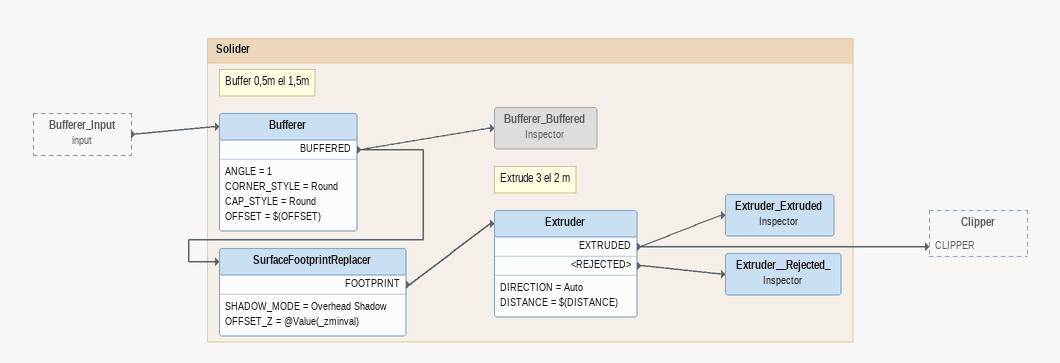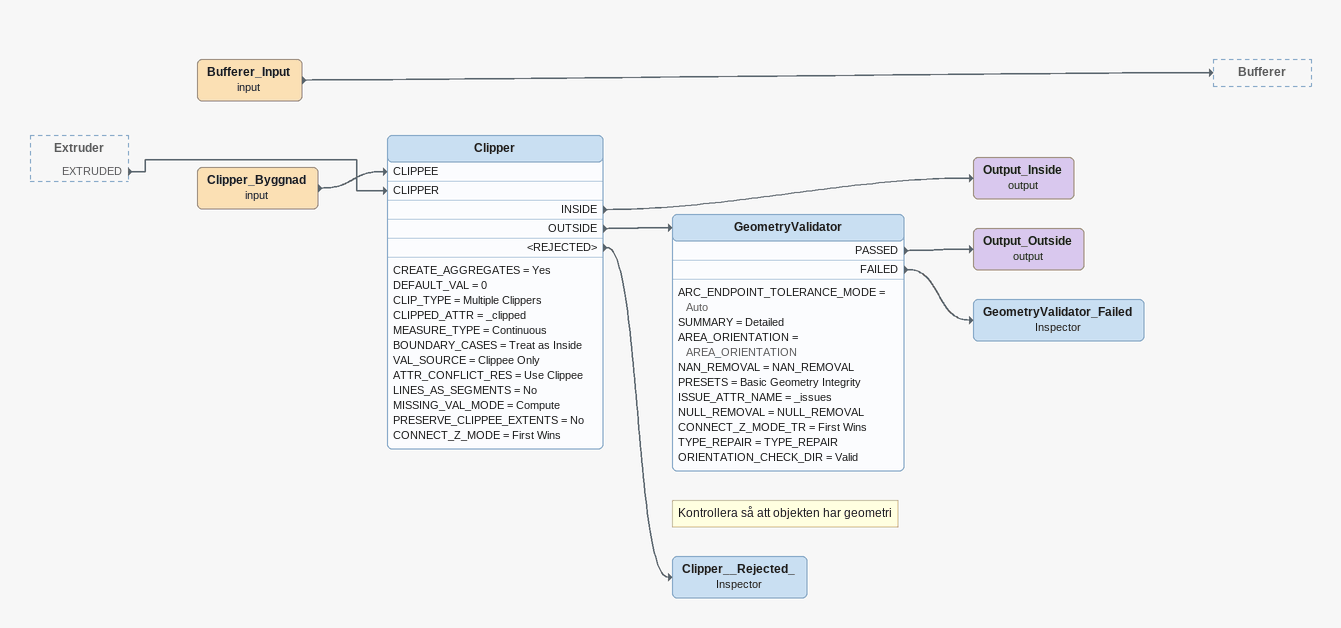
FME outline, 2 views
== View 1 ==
Bufferer_Input (input) [outside]
    -> Bufferer

Bookmark: Solider
Note: Buffer 0,5m el 1,5m
Bufferer
    ANGLE = 1
    CORNER_STYLE = Round
    CAP_STYLE = Round
    OFFSET = $(OFFSET)
    BUFFERED -> SurfaceFootprintReplacer
    BUFFERED -> Bufferer_Buffered
Bufferer_Buffered: Inspector [off]
SurfaceFootprintReplacer
    SHADOW_MODE = Overhead Shadow
    OFFSET_Z = @Value(_zminval)
    FOOTPRINT -> Extruder
Note: Extrude 3 el 2 m
Extruder
    DIRECTION = Auto
    DISTANCE = $(DISTANCE)
    EXTRUDED -> Clipper [CLIPPER]
    EXTRUDED -> Extruder_Extruded
    <REJECTED> -> Extruder__Rejected_
Extruder_Extruded: Inspector
Extruder__Rejected_: Inspector

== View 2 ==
Extruder [outside]
    EXTRUDED -> Clipper [CLIPPER]
Bufferer_Input (input)
    -> Bufferer
Clipper_Byggnad (input)
    -> Clipper [CLIPPEE]
Clipper
    CREATE_AGGREGATES = Yes
    DEFAULT_VAL = 0
    CLIP_TYPE = Multiple Clippers
    CLIPPED_ATTR = _clipped
    MEASURE_TYPE = Continuous
    BOUNDARY_CASES = Treat as Inside
    VAL_SOURCE = Clippee Only
    ATTR_CONFLICT_RES = Use Clippee
    LINES_AS_SEGMENTS = No
    MISSING_VAL_MODE = Compute
    PRESERVE_CLIPPEE_EXTENTS = No
    CONNECT_Z_MODE = First Wins
    INSIDE -> Output_Inside (output)
    OUTSIDE -> GeometryValidator
    <REJECTED> -> Clipper__Rejected_
Output_Inside (output)
Note: Kontrollera så att objekten har geometri
GeometryValidator
    ARC_ENDPOINT_TOLERANCE_MODE = Auto
    SUMMARY = Detailed
    AREA_ORIENTATION = AREA_ORIENTATION
    NAN_REMOVAL = NAN_REMOVAL
    PRESETS = Basic Geometry Integrity
    ISSUE_ATTR_NAME = _issues
    NULL_REMOVAL = NULL_REMOVAL
    CONNECT_Z_MODE_TR = First Wins
    TYPE_REPAIR = TYPE_REPAIR
    ORIENTATION_CHECK_DIR = Valid
    PASSED -> Output_Outside (output)
    FAILED -> GeometryValidator_Failed
Output_Outside (output)
GeometryValidator_Failed: Inspector
Clipper__Rejected_: Inspector
